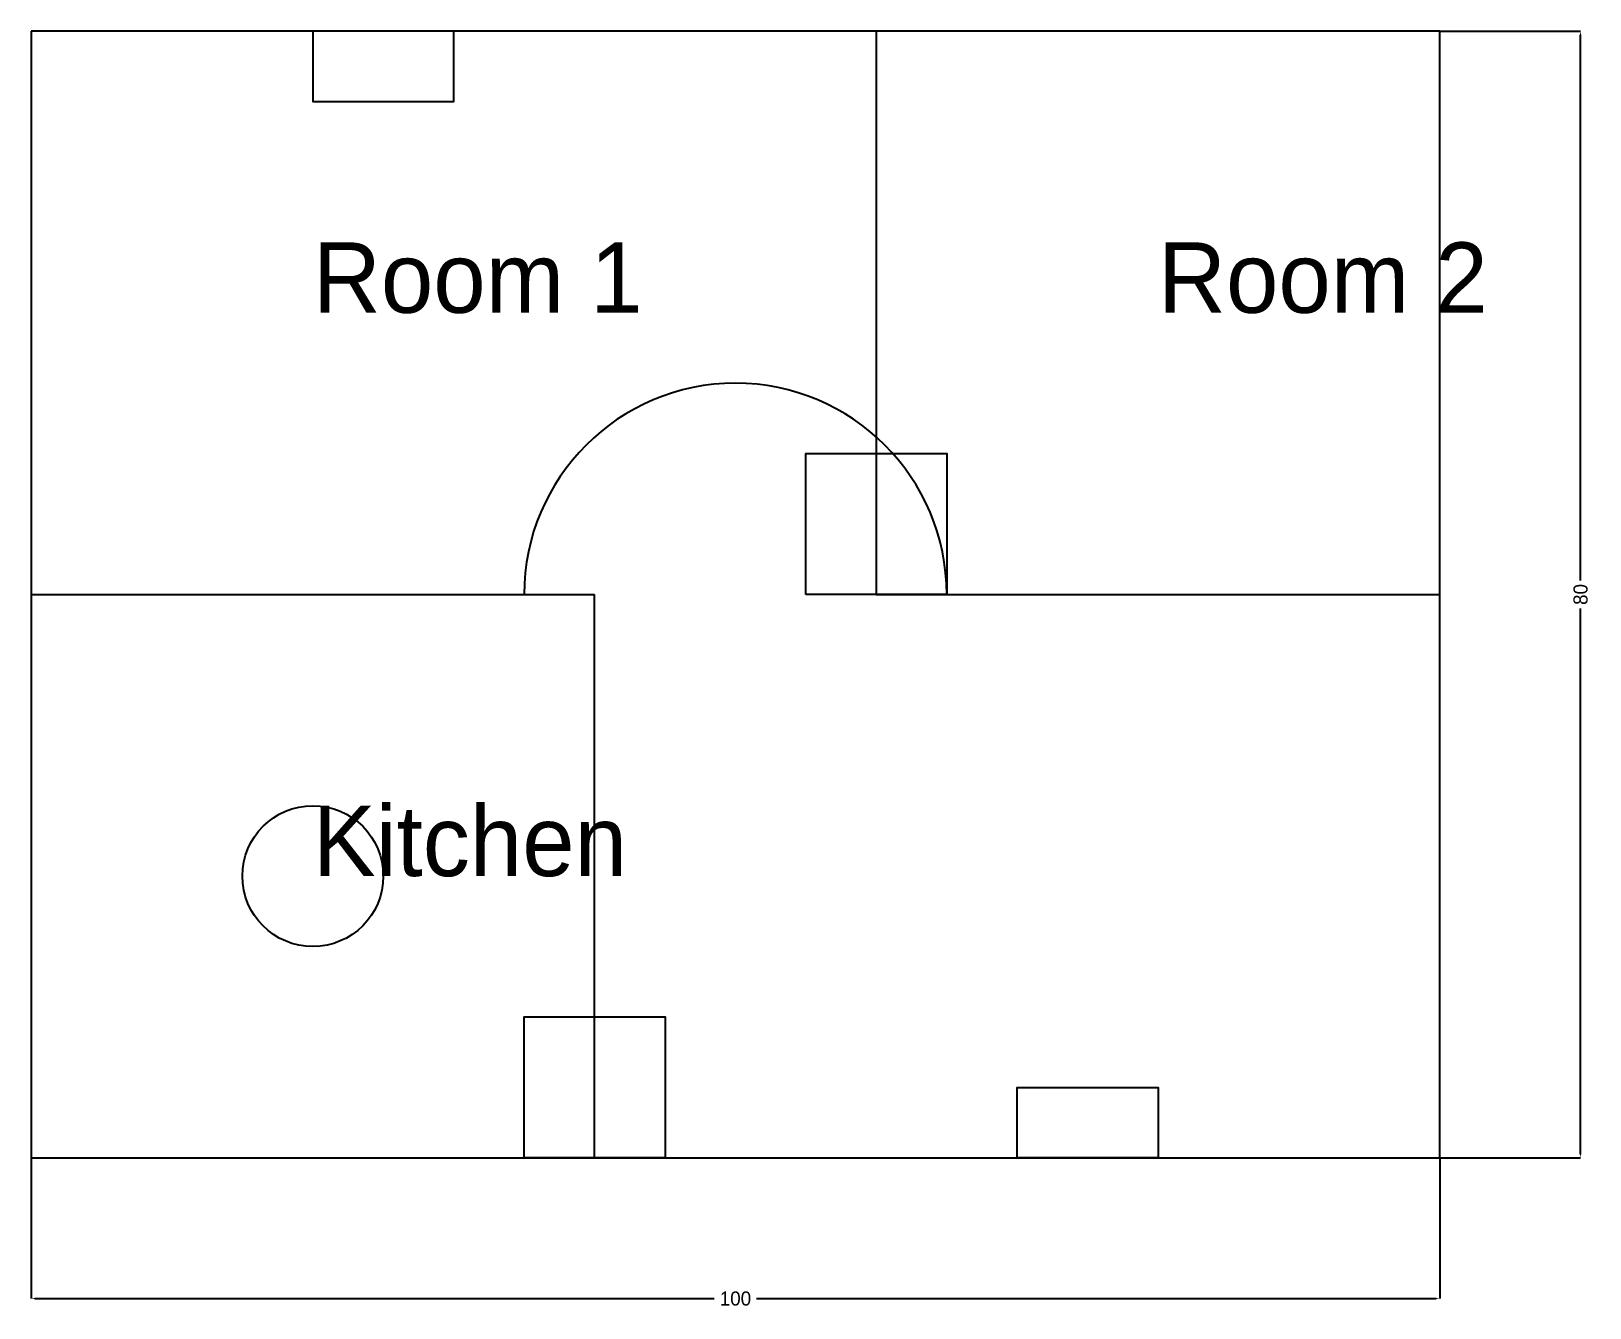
# Model space of a CAD drawing. Header units: metres. Extents: x 0 to 111, y -11 to 80.
import ezdxf

# ---------------------------------------------------------------- set-up
doc = ezdxf.new("R2010")
doc.units = ezdxf.units.M
for name, color, linetype in [('Dimensions', 7, 'Continuous'), ('Doors', 3, 'Continuous'), ('Walls', 1, 'Continuous'), ('Windows', 5, 'Continuous')]:
    doc.layers.add(name, color=color, linetype=linetype)
doc.dimstyles.get("Standard").update_dxf_attribs({"dimtxt": 2.5, "dimasz": 2.5, "dimexe": 1.25, "dimexo": 0.625, "dimtad": 1, "dimcen": 2.5, "dimazin": 3, "dimtfac": 1, "dimtmove": 0, "dimatfit": 3})

# ---------------------------------------------------------------- blocks, each defined once
blk = doc.blocks.new('_CLOSEDFILLED')
at = {"color": 0, "linetype": 'BYBLOCK'}
blk.add_solid([(-1, 0.16), (0, 0), (-1, -0.16)], dxfattribs=at)
blk = doc.blocks.new('*D1')
for p, q in [((0, 0), (0, -10)), ((100, 0), (100, -10)), ((0.25, -10), (48.5, -10)), ((51.5, -10), (99.75, -10))]:
    blk.add_line(p, q)
at = {"layer": 'Defpoints'}
for p in [(0, 0), (100, 0), (0, -10)]:
    blk.add_point(p, dxfattribs=at)
at = {"layer": 'Dimensions', "xscale": 0.25, "yscale": 0.25, "rotation": 180}
blk.add_blockref('_CLOSEDFILLED', (0, -10), dxfattribs=at)
at = {"layer": 'Dimensions', "xscale": 0.25, "yscale": 0.25}
blk.add_blockref('_CLOSEDFILLED', (100, -10), dxfattribs=at)
at = {"layer": 'Dimensions', "insert": (50, -10), "char_height": 1, "attachment_point": 5}
blk.add_mtext('100', dxfattribs=at)
blk = doc.blocks.new('*D2')
for p, q in [((100, 80), (110, 80)), ((110, 41), (110, 79.75)), ((110, 0.25), (110, 39)), ((100, 0), (110, 0))]:
    blk.add_line(p, q)
at = {"layer": 'Defpoints'}
for p in [(100, 80), (100, 0), (110, 0)]:
    blk.add_point(p, dxfattribs=at)
at = {"layer": 'Dimensions', "xscale": 0.25, "yscale": 0.25}
for p, rotation in [((110, 80), 90), ((110, 0), 270)]:
    blk.add_blockref('_CLOSEDFILLED', p, dxfattribs=dict(at, rotation=rotation))
at = {"layer": 'Dimensions', "insert": (110, 40), "char_height": 1, "attachment_point": 5, "rotation": 90}
blk.add_mtext('80', dxfattribs=at)

msp = doc.modelspace()

# ---------------------------------------------------------------- linework, layer by layer
at = {"layer": 'Doors'}
for points in [[(55, 40), (55, 50), (65, 50), (65, 40)], [(35, 0), (35, 10), (45, 10), (45, 0)]]:
    msp.add_lwpolyline(points, close=True, dxfattribs=at)
at = {"layer": 'Walls'}
for p, q in [((100, 80), (0, 80)), ((0, 80), (0, 0)), ((60, 80), (60, 40)), ((100, 0), (100, 80)), ((0, 40), (40, 40)), ((40, 0), (40, 40)), ((60, 40), (100, 40)), ((0, 0), (100, 0))]:
    msp.add_line(p, q, dxfattribs=at)
msp.add_circle((20, 20), 5, dxfattribs=at)
msp.add_arc((50, 40), 15, 0, 180, dxfattribs=at)
at = {"layer": 'Windows'}
for points in [[(20, 80), (20, 75), (30, 75), (30, 80)], [(70, 0), (70, 5), (80, 5), (80, 0)]]:
    msp.add_lwpolyline(points, close=True, dxfattribs=at)

# ---------------------------------------------------------------- texts
at = {"layer": 'Dimensions'}
for s, p in [('Room 1', (20, 60)), ('Room 2', (80, 60)), ('Kitchen', (20, 20))]:
    msp.add_text(s, height=5, dxfattribs=at).set_placement(p)

# ---------------------------------------------------------------- dimensions: what is measured, and where the dimension line sits
dim = msp.add_linear_dim(base=(110, 0), p1=(100, 0), p2=(100, 80), angle=90, dimstyle='Standard', dxfattribs=at)
dim.commit()
dim.dimension.update_dxf_attribs({"geometry": '*D2', "text_midpoint": (110, 40)})
dim = msp.add_linear_dim(base=(0, -10), p1=(0, 0), p2=(100, 0), dimstyle='Standard', dxfattribs=at)
dim.commit()
dim.dimension.update_dxf_attribs({"geometry": '*D1', "text_midpoint": (50, -10)})

doc.saveas('drawing.dxf')
